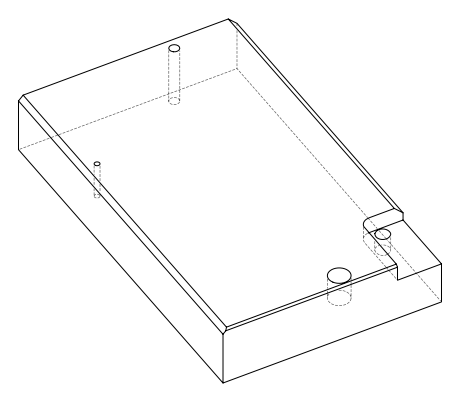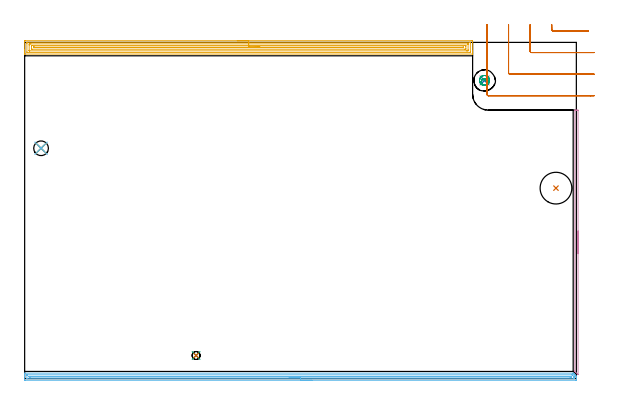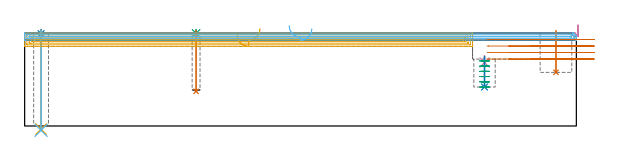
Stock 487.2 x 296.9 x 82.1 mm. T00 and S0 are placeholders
(PLAN: 13 operations, 8 tool changes, 35.9 min)
(1 INDEXABLE_INSERT_DRILL_BLIND_HOLE_FROM_SOLID | STEP1POCKET | UGT0302_007 | 0.15 min | 21340 mm3)
(2 SPOT_DRILL | STEP1HOLE | NXT0321_9005460120000 | 0.03 min | 3 mm3)
(3 SPOT_DRILL_1 | STEP1POCKET_1 | NXT0321_9005460120000 | 0.03 min | 0 mm3)
(4 SPOT_DRILL_2 | STEP1POCKET_2 | NXT0321_9005460120000 | 0.05 min | 2772 mm3)
(5 DRILL_THROUGH_HOLE_INTO_CENTER | STEP1HOLE | NXT0301_042 | 0.35 min | 3207 mm3)
(6 DRILL_TO_ENLARGE_THROUGH_HOLE | STEP1HOLE | NXT0301_101 | 0.35 min | 7643 mm3)
(7 DRILL_BLIND_HOLE_INTO_CENTER | STEP1POCKET_1 | NXT0301_041 | 0.22 min | 1928 mm3)
(8 DRILL_BLIND_HOLE_INTO_CENTER_1 | STEP1POCKET_2 | NXT0301_128 | 0.11 min | 2478 mm3)
(9 MILL_ROUGH_BLIND_HOLE_CONTOUR | STEP1POCKET_2 | NXT0201_013 | Spiral | 1.19 min | 7969 mm3)
(10 AREA_MILL | FG_CHAMFER_SURFACE | UGT0205_001 | 2.02 min | 929 mm3)
(11 AREA_MILL_1 | FG_CHAMFER_SURFACE_1 | UGT0205_001 | 16.01 min | 28001 mm3)
(12 AREA_MILL_2 | FG_CHAMFER_SURFACE_2 | UGT0205_001 | 11.84 min | 9645 mm3)
(13 MILL_CORNER_NOTCH_RECTANGULAR | CORNER_NOTCH_RECTANGULAR | UGT0201_109 | Follow Part, ap 6.35, ae 75% | 3.54 min | 118196 mm3)
(TOOL UGT0302_007 | Indexable Insert Drill 28mm | D28 PA180 FL50 Z2)
(TOOL NXT0321_9005460120000 | NC Spot Drill, 142deg, 12mm, Carbide, Uncoated | D12 PA142 FL30 Z2)
(TOOL NXT0301_042 | Carbide Drill 7.1mm [860.1-0710-057A1-MM 2214] | D7.1 PA140 FL85 Z2)
(TOOL NXT0301_101 | Carbide Drill 13mm [860.1-1300-104A1-MM 2214] | D13 PA140 FL123 Z2)
(TOOL NXT0301_041 | Carbide Drill 7mm [860.1-0700-035A1-MM 2214] | D7 PA140 FL53 Z2)
(TOOL NXT0301_128 | Carbide Drill 12mm [861.1-1200-036A1-GP GC34] | D12 PA150 FL37.4 Z2)
(TOOL NXT0201_013 | ENDMILL 10mm | D10 FL30 Z4)
(TOOL UGT0205_001 | Chamfer Mill 20 x 3 x 45 deg. | D20 FL50 Z2)
(TOOL UGT0201_109 | End Mill 25.4 mm | D25.4 FL25 Z2)
(OP 1 INDEXABLE_INSERT_DRILL_BLIND_HOLE_FROM_SOLID)
G17 G21 G94 G90
T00 M6
G54
G17 G0 G90 X469.2 Y168.2 S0 M3
G43 Z92.1 H0
G94 G81 G98 Z47.4 F250. R84.1
G80
M5
M2
(OP 2 SPOT_DRILL)
G17 G21 G94 G90
T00 M6
G54
G17 G0 G90 X14.5 Y203.4 S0 M3
G43 Z92.1 H0
G94 G81 G98 Z81.54 F250. R85.1
G80
M5
M2
(OP 3 SPOT_DRILL_1)
G17 G21 G94 G90
T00 M6
G54
G17 G0 G90 X151.4 Y20.4 S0 M3
G43 Z92.1 H0
G94 G81 G98 Z81.799 F250. R85.1
G80
M5
M2
(OP 4 SPOT_DRILL_2)
G17 G21 G94 G90
T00 M6
G54
G17 G0 G90 X406.1 Y263.3 S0 M3
G43 Z92.1 H0
G94 G81 G98 Z56.1 F250. R62.1
G80
M5
M2
(OP 5 DRILL_THROUGH_HOLE_INTO_CENTER)
G17 G21 G94 G90
T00 M6
G54
G17 G0 G90 X14.5 Y203.4 S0 M3
G43 Z92.1 H1
G94 G73 G98 Z-2.792 F250. Q7.074 R84.1
G80
M5
M2
(OP 6 DRILL_TO_ENLARGE_THROUGH_HOLE)
G17 G21 G94 G90
T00 M6
G54
G17 G0 G90 X14.5 Y203.4 S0 M3
G43 Z92.1 H1
G94 G73 G98 Z-3.866 F250. Q12.281 R84.1
G80
M5
M2
(OP 7 DRILL_BLIND_HOLE_INTO_CENTER)
G17 G21 G94 G90
T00 M6
G54
G17 G0 G90 X151.4 Y20.4 S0 M3
G43 Z92.1 H1
G94 G81 G98 Z30.6 F250. R84.1
G80
M5
M2
(OP 8 DRILL_BLIND_HOLE_INTO_CENTER_1)
G17 G21 G94 G90
T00 M6
G54
G17 G0 G90 X406.1 Y263.3 S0 M3
G43 Z92.1 H1
G94 G81 G98 Z34.4 F250. R61.1
G80
M5
M2
(OP 9 MILL_ROUGH_BLIND_HOLE_CONTOUR)
G17 G21 G94 G90
T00 M6
G54
G17 G0 G90 X406.1 Y263.3 S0 M3
G43 Z92.1 H0
Z57.483
G94 G3 X406.36 Y264.661 R0.706 F250.
X404.054 Y264.11 R2.063
X404.522 Y259.837 R2.904
X409.307 Y260.288 R3.633
X409.112 Y266.507 R4.4
X409.307 Y260.288 R-4.4
X409.21 Y263.398 R2.2
X406.1 Y263.3 R2.2
G0 Z52.867
G3 X406.36 Y264.661 R0.706
X404.054 Y264.11 R2.063
X404.522 Y259.837 R2.904
X409.307 Y260.288 R3.633
X409.112 Y266.507 R4.4
X409.307 Y260.288 R-4.4
X409.21 Y263.398 R2.2
X406.1 Y263.3 R2.2
G0 Z48.25
G3 X406.36 Y264.661 R0.706
X404.054 Y264.11 R2.063
X404.522 Y259.837 R2.904
X409.307 Y260.288 R3.633
X409.112 Y266.507 R4.4
X409.307 Y260.288 R-4.4
X409.21 Y263.398 R2.2
X406.1 Y263.3 R2.2
G0 Z43.633
G3 X406.36 Y264.661 R0.706
X404.054 Y264.11 R2.063
X404.522 Y259.837 R2.904
X409.307 Y260.288 R3.633
X409.112 Y266.507 R4.4
X409.307 Y260.288 R-4.4
X409.21 Y263.398 R2.2
X406.1 Y263.3 R2.2
G0 Z39.017
G3 X406.36 Y264.661 R0.706
X404.054 Y264.11 R2.063
X404.522 Y259.837 R2.904
X409.307 Y260.288 R3.633
X409.112 Y266.507 R4.4
X409.307 Y260.288 R-4.4
X409.21 Y263.398 R2.2
X406.1 Y263.3 R2.2
G0 Z34.4
G3 X406.36 Y264.661 R0.706
X404.054 Y264.11 R2.063
X404.522 Y259.837 R2.904
X409.307 Y260.288 R3.633
X409.112 Y266.507 R4.4
X409.307 Y260.288 R-4.4
X409.21 Y263.398 R2.2
X406.1 Y263.3 R2.2
G0 Z92.1
M5
M2
(OP 10 AREA_MILL)
G17 G21 G94 G90
T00 M6
G54
G17 G0 G90 X488.7 Y130.3 S1061 M3
G43 Z92.1 H0
Z89.3
G94 G1 Y130.262 Z88.428 F250.
Y130.148 Z87.564
Y129.959 Z86.712
Y129.697 Z85.88
Y129.363 Z85.074
Y128.96 Z84.3
Y128.492 Z83.564
Y127.96 Z82.872
Y127.371 Z82.229
Y126.728 Z81.64
Y126.036 Z81.109
Y125.3 Z80.64
Y124.526 Z80.237
Y123.72 Z79.903
Y122.888 Z79.641
Y122.037 Z79.452
Y121.172 Z79.338
Y120.3 Z79.3
Y3.676
X488.699 Y3.64 Z79.301
X488.692 Y3.518 Z79.306
X488.629 Y3.573 Z79.369
X488.523 Y3.676 Z79.475
X485.963 Y6.237 Z82.037
X485.919 Y6.283 Z82.081
X485.907 Y6.3 Z82.093
X485.9 Y6.804 Z82.1
Y236.924
X485.903 Y237.091 Z82.088
X485.928 Y237.1 Z82.063
X486.304 Z81.695
X486.603 Z81.396
X487.3 Z80.695
X488.534 Z79.463
X488.691 Y237.097 Z79.305
X488.7 Y236.665 Z79.3
Y120.3
Y119.428 Z79.338
Y118.564 Z79.452
Y117.712 Z79.641
Y116.88 Z79.903
Y116.074 Z80.237
Y115.3 Z80.64
Y114.564 Z81.109
Y113.872 Z81.64
Y113.229 Z82.229
Y112.64 Z82.872
Y112.109 Z83.564
Y111.64 Z84.3
Y111.237 Z85.074
Y110.903 Z85.88
Y110.641 Z86.712
Y110.452 Z87.564
Y110.338 Z88.428
Y110.3 Z89.3
G0 Z92.1
M5
M2
(OP 11 AREA_MILL_1)
G17 G21 G94 G90
T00 M6
G54
G17 G0 G90 X187.8 Y298.4 S1061 M3
G43 Z92.1 H0
Z80.3
G94 G1 X187.838 Z79.428 F250.
X187.952 Z78.564
X188.141 Z77.712
X188.403 Z76.88
X188.737 Z76.074
X189.14 Z75.3
X189.608 Z74.564
X190.14 Z73.872
X190.729 Z73.229
X191.372 Z72.64
X192.064 Z72.108
X192.8 Z71.64
X193.574 Z71.237
X194.38 Z70.903
X195.212 Z70.641
X196.064 Z70.452
X196.928 Z70.338
X197.8 Z70.3
X394.404
X394.97 Y298.399 Z70.301
X395.531 Y298.394 Z70.304
X395.592 Y298.392 Z70.306
X395.596 Y297.837 Z70.861
X395.6 Y297.21 Z71.487
Y289.832 Z78.863
Y288.416 Z80.28
Y288.053 Z80.642
Y287.326 Z81.374
Y287.06 Z81.639
Y286.648 Z82.043
X395.591 Y286.603 Z82.088
X395.417 Y286.6 Z82.1
X0.183
X0.01 Y286.603 Z82.088
X0.007 Y286.646 Z82.045
X0. Y287.061 Z81.639
Y287.326 Z81.374
Y288.053 Z80.642
Y289.306 Z79.391
Y290.721 Z77.975
Y297.837 Z70.861
X0.002 Y298.102 Z70.596
X0.01 Y298.392 Z70.306
X0.301 Y298.399 Z70.299
X197.8 Y298.4 Z70.3
Y296.986 Z71.714
X393.144 Y296.985 Z71.715
X393.182 Y296.983 Z71.717
X393.59 Y296.947 Z71.753
X393.599 Y296.532 Z72.168
X393.6 Y288.942 Z79.758
X393.599 Y288.527 Z80.173
X393.59 Y288.053 Z80.647
X393.218 Y288.017 Z80.683
X393.182 Y288.015 Z80.685
X2.456
X2.418 Y288.017 Z80.683
X2.01 Y288.053 Z80.647
X2.001 Y288.467 Z80.233
X2. Y296.058 Z72.642
X2.001 Y296.473 Z72.227
X2.01 Y296.947 Z71.753
X2.382 Y296.984 Z71.716
X2.418 Y296.985 Z71.715
X197.8 Y296.986 Z71.714
Y295.572 Z73.128
X390.988 Y295.571 Z73.129
X391.393 Y295.569 Z73.131
X391.528 Y295.567 Z73.133
X391.574 Y295.565 Z73.135
X391.59 Y295.557 Z73.143
X391.593 Y295.511 Z73.189
X391.597 Y295.374 Z73.326
X391.599 Y295.168 Z73.532
X391.6 Y294.963 Z73.737
Y290.516 Z78.184
X391.598 Y289.832 Z78.868
X391.596 Y289.63 Z79.07
X391.586 Y289.435 Z79.265
X391.393 Y289.433 Z79.267
X390.903 Y289.43 Z79.27
X390.499 Y289.429 Z79.271
X390.01 Y289.428 Z79.272
X4.612 Y289.429 Z79.271
X4.207 Y289.431 Z79.27
X4.072 Y289.433 Z79.267
X4.026 Y289.435 Z79.265
X4.01 Y289.443 Z79.257
X4.007 Y289.489 Z79.211
X4.003 Y289.626 Z79.074
X4.001 Y289.832 Z78.868
X4. Y290.037 Z78.663
Y294.484 Z74.216
X4.002 Y295.168 Z73.532
X4.004 Y295.37 Z73.33
X4.014 Y295.565 Z73.135
X4.207 Y295.567 Z73.133
X4.697 Y295.57 Z73.13
X5.101 Y295.571 Z73.129
X5.59 Y295.572 Z73.128
X197.8
Y294.157 Z74.543
X388.833
X389.511 Y294.152 Z74.548
X389.585 Y294.15 Z74.55
X389.59 Y294.053 Z74.647
X389.596 Y293.833 Z74.867
X389.6 Y293.394 Z75.306
Y291.616 Z77.084
X389.595 Y291.168 Z77.532
X389.59 Y290.948 Z77.752
X389.584 Y290.849 Z77.851
X389.478 Y290.847 Z77.853
X388.711 Y290.843 Z77.857
X388.589
X6.767
X6.089 Y290.848 Z77.852
X6.015 Y290.849 Z77.851
X6.01 Y290.947 Z77.753
X6.004 Y291.167 Z77.533
X6. Y291.606 Z77.094
Y293.385 Z75.315
X6.005 Y293.832 Z74.868
X6.01 Y294.053 Z74.647
X6.016 Y294.151 Z74.549
X6.122 Y294.153 Z74.547
X6.889 Y294.157 Z74.543
X7.011
X197.8
Y292.743 Z75.957
X386.922 Y292.742 Z75.958
X387.576 Y292.739 Z75.961
X387.583 Y292.737 Z75.963
X387.594 Y292.722 Z75.978
X387.598 Y292.5 Z76.2
X387.599 Y292.332 Z76.368
X387.598 Y292.289 Z76.411
X387.594 Y292.269 Z76.431
X387.592 Y292.265 Z76.435
X387.573 Y292.263 Z76.437
X387.411 Y292.259 Z76.441
X387.167 Y292.257 Z76.443
X386.922
X8.678
X8.024 Y292.261 Z76.439
X8.017 Y292.263 Z76.437
X8.006 Y292.278 Z76.422
X8.002 Y292.5 Z76.2
X8.001 Y292.669 Z76.031
X8.002 Y292.711 Z75.989
X8.006 Y292.731 Z75.969
X8.008 Y292.735 Z75.965
X8.027 Y292.737 Z75.963
X8.189 Y292.741 Z75.959
X8.433 Y292.743 Z75.957
X8.678
X197.8
X198.672 Z75.995
X199.536 Z76.109
X200.388 Z76.298
X201.22 Z76.56
X202.026 Z76.894
X202.8 Z77.297
X203.536 Z77.765
X204.228 Z78.296
X204.871 Z78.886
X205.46 Z79.529
X205.992 Z80.221
X206.46 Z80.957
X206.863 Z81.731
X207.197 Z82.537
X207.459 Z83.369
X207.648 Z84.22
X207.762 Z85.085
X207.8 Z85.957
G0 Z92.1
M5
M2
(OP 12 AREA_MILL_2)
G17 G21 G94 G90
T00 M6
G54
G17 G0 G90 X253.6 Y-1.5 S1061 M3
G43 Z92.1 H0
Z85.8
G94 G1 X253.562 Z84.928 F250.
X253.448 Z84.064
X253.259 Z83.212
X252.997 Z82.38
X252.663 Z81.574
X252.26 Z80.8
X251.791 Z80.064
X251.26 Z79.372
X250.671 Z78.729
X250.028 Z78.14
X249.336 Z77.608
X248.6 Z77.14
X247.826 Z76.737
X247.02 Z76.403
X246.188 Z76.141
X245.336 Z75.952
X244.472 Z75.838
X243.6 Z75.8
X0.618
X0.123 Y-1.494 Z75.803
X0.009 Y-1.491 Z75.805
X0. Y-1.004 Z76.292
Y1.65 Z78.944
Y2.196 Z79.493
Y2.535 Z79.831
Y3.081 Z80.377
Y3.419 Z80.714
Y4.421 Z81.72
X0.009 Y4.78 Z82.072
X0.01 Y4.805 Z82.095
X0.167 Y4.8 Z82.1
X483.903
X484.395 Z82.082
X484.445 Y4.756 Z82.053
X484.455 Y4.746 Z82.044
X484.796 Y4.405 Z81.703
X484.898 Y4.304 Z81.6
X484.995 Y4.205 Z81.505
X485.094 Y4.107 Z81.406
X485.193 Y4.009 Z81.305
X485.287 Y3.913 Z81.213
X485.391 Y3.809 Z81.108
X485.488 Y3.714 Z81.01
X485.579 Y3.621 Z80.92
X485.689 Y3.511 Z80.811
X485.783 Y3.419 Z80.715
X485.871 Y3.329 Z80.628
X485.987 Y3.213 Z80.513
X486.077 Y3.124 Z80.42
X486.163 Y3.037 Z80.336
X486.285 Y2.916 Z80.215
X486.372 Y2.83 Z80.126
X486.455 Y2.745 Z80.044
X486.582 Y2.618 Z79.917
X486.667 Y2.535 Z79.831
X486.905 Y2.295 Z79.595
X487.108 Y2.092 Z79.391
X487.178 Y2.02 Z79.319
X487.199 Y1.991 Z79.288
X487.2 Y1.65 Z78.948
Y1.585 Z78.884
Y0.765 Z78.06
Y-0.458 Z76.839
X487.196 Y-1.004 Z76.29
X487.191 Y-1.49 Z75.805
X487.077 Y-1.493 Z75.803
X486.582 Y-1.5 Z75.8
X243.6
Y-0.086 Z77.214
X2.404 Y-0.085 Z77.215
X2.369
X2.01 Y-0.072 Z77.228
X2.006 Y0.038 Z77.338
X2.001 Y0.28 Z77.58
Y2.934 Z80.234
X2.009 Y3.335 Z80.635
X2.011 Y3.38 Z80.68
X2.029 Y3.382 Z80.682
X2.082 Y3.384 Z80.684
X2.189 Y3.385 Z80.685
X2.404 Y3.386 Z80.686
X483.043 Y3.385 Z80.685
X483.258 Y3.381 Z80.681
X483.361 Y3.377 Z80.677
X483.579 Y3.165 Z80.465
X483.903 Y2.847 Z80.147
X484.216 Y2.535 Z79.835
X484.796 Y1.954 Z79.254
X485.094 Y1.65 Z78.95
X485.19 Y1.548 Z78.848
X485.194 Y1.45 Z78.75
X485.199 Y1.251 Z78.551
X485.2 Y0.765 Z78.065
X485.199 Y0.366 Z77.666
X485.191 Y-0.035 Z77.265
X485.189 Y-0.08 Z77.22
X485.171 Y-0.082 Z77.218
X485.118 Y-0.084 Z77.216
X485.011 Y-0.085 Z77.215
X484.796 Y-0.086 Z77.214
X243.6
Y1.328 Z78.628
X5.084 Y1.329 Z78.629
X4.514
X4.191 Y1.333 Z78.633
X4.083 Y1.335 Z78.635
X4.01 Y1.341 Z78.641
X4.006 Y1.461 Z78.761
X4.002 Y1.65 Z78.95
X4.001 Y1.838 Z79.138
X4.004 Y1.902 Z79.202
X4.01 Y1.951 Z79.251
X4.016 Y1.965 Z79.265
X4.03 Y1.966 Z79.266
X4.191 Y1.969 Z79.269
X4.76 Y1.971 Z79.271
X5.084
X481.792
X482.116 Y1.969 Z79.269
X482.224 Y1.967 Z79.267
X482.306 Y1.965 Z79.265
X482.377 Y1.912 Z79.212
X482.645 Y1.65 Z78.95
X482.822 Y1.471 Z78.771
X482.949 Y1.34 Z78.64
X482.765 Y1.336 Z78.636
X482.438 Y1.331 Z78.631
X482.116 Y1.329 Z78.629
X481.547
X243.6 Y1.328 Z78.628
X242.728 Z78.666
X241.863 Z78.78
X241.012 Z78.969
X240.18 Z79.232
X239.374 Z79.565
X238.6 Z79.968
X237.864 Z80.437
X237.172 Z80.968
X236.529 Z81.557
X235.94 Z82.201
X235.408 Z82.893
X234.94 Z83.628
X234.537 Z84.402
X234.203 Z85.208
X233.941 Z86.04
X233.752 Z86.892
X233.638 Z87.757
X233.6 Z88.628
G0 Z92.1
M5
M2
(OP 13 MILL_CORNER_NOTCH_RECTANGULAR)
G17 G21 G94 G90
T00 M6
G54
G17 G0 G90 X465.45 Y312.6 S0 M3
G43 Z92.1 H0
Z76.35
G94 G1 Y309.6 F250.
Y308.213 F500.
G3 X466.713 Y306.95 R1.27
G1 X494.964
X497.964 F250.
G0 Z92.1
X446.4 Y312.6
Z76.35
G1 Y309.6
Y289.164 F500.
G3 X447.664 Y287.9 R1.27
G1 X499.9
X502.9 F250.
G0 Z92.1
X427.35 Y312.6
Z76.35
G1 Y309.6
Y270.114 F500.
G3 X428.614 Y268.85 R1.27
G1 X499.9
X502.9 F250.
G0 Z92.1
X408.3 Y312.6
Z76.35
G1 Y309.6
Y251.064 F500.
G3 X409.564 Y249.8 R1.27
G1 X499.9
X502.9 F250.
G0 Z92.1
X465.45 Y312.6
Z70.6
G1 Y309.6
Y308.213 F500.
G3 X466.713 Y306.95 R1.27
G1 X494.964
X497.964 F250.
G0 Z92.1
X446.4 Y312.6
Z70.6
G1 Y309.6
Y289.164 F500.
G3 X447.664 Y287.9 R1.27
G1 X499.9
X502.9 F250.
G0 Z92.1
X427.35 Y312.6
Z70.6
G1 Y309.6
Y270.114 F500.
G3 X428.614 Y268.85 R1.27
G1 X499.9
X502.9 F250.
G0 Z92.1
X408.3 Y312.6
Z70.6
G1 Y309.6
Y251.064 F500.
G3 X409.564 Y249.8 R1.27
G1 X499.9
X502.9 F250.
G0 Z92.1
X465.45 Y312.6
Z64.85
G1 Y309.6
Y308.213 F500.
G3 X466.713 Y306.95 R1.27
G1 X494.964
X497.964 F250.
G0 Z92.1
X446.4 Y312.6
Z64.85
G1 Y309.6
Y289.164 F500.
G3 X447.664 Y287.9 R1.27
G1 X499.9
X502.9 F250.
G0 Z92.1
X427.35 Y312.6
Z64.85
G1 Y309.6
Y270.114 F500.
G3 X428.614 Y268.85 R1.27
G1 X499.9
X502.9 F250.
G0 Z92.1
X408.3 Y312.6
Z64.85
G1 Y309.6
Y251.064 F500.
G3 X409.564 Y249.8 R1.27
G1 X499.9
X502.9 F250.
G0 Z92.1
X465.45 Y312.6
Z59.1
G1 Y309.6
Y308.213 F500.
G3 X466.713 Y306.95 R1.27
G1 X494.964
X497.964 F250.
G0 Z92.1
X446.4 Y312.6
Z59.1
G1 Y309.6
Y289.164 F500.
G3 X447.664 Y287.9 R1.27
G1 X499.9
X502.9 F250.
G0 Z92.1
X427.35 Y312.6
Z59.1
G1 Y309.6
Y270.114 F500.
G3 X428.614 Y268.85 R1.27
G1 X499.9
X502.9 F250.
G0 Z92.1
X408.3 Y312.6
Z59.1
G1 Y309.6
Y251.064 F500.
G3 X409.564 Y249.8 R1.27
G1 X499.9
X502.9 F250.
G0 Z92.1
M5
M2
